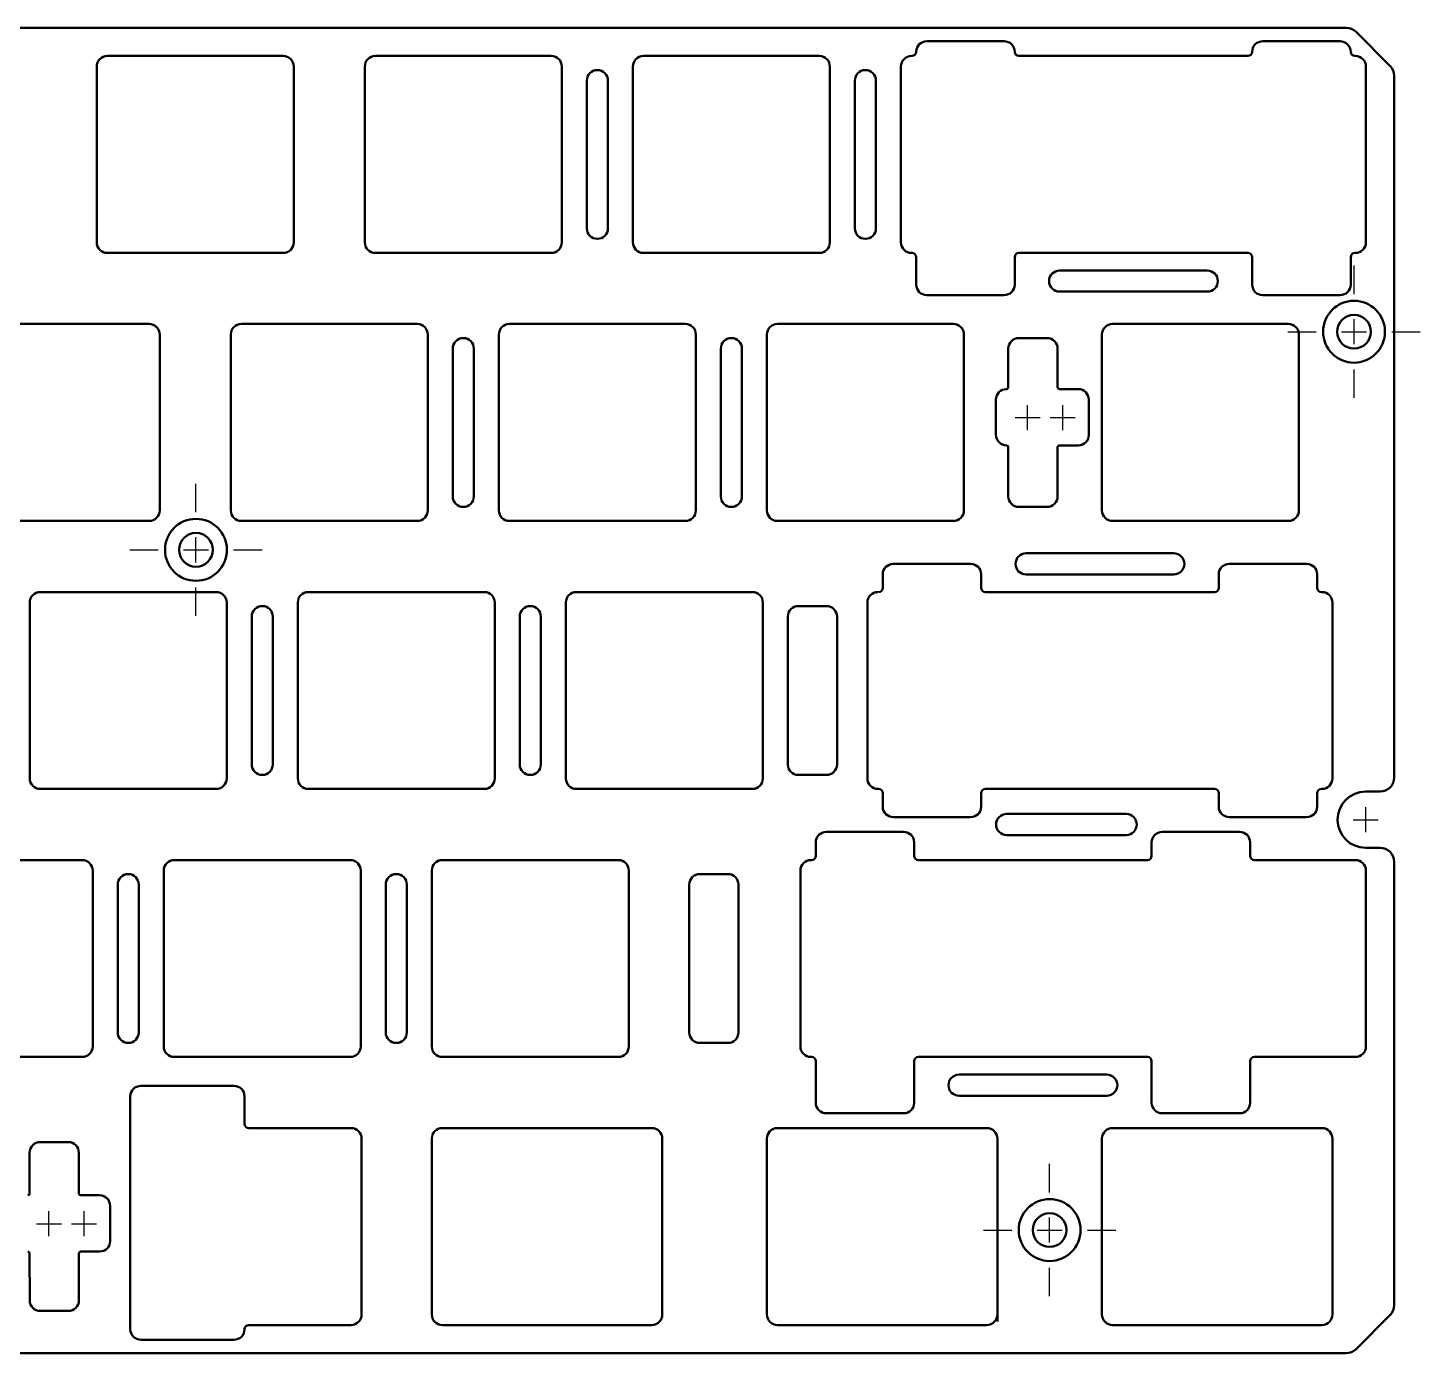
# Model space of a CAD drawing. Header units: millimetres. Extents: x 85 to 372, y 17 to 220.
# Drawn here: x 273.5 to 372.4, y 125.9 to 220.1 of the extents above; entities that cross this region are included whole.
import ezdxf

# ---------------------------------------------------------------- set-up
doc = ezdxf.new("R2010")
doc.units = ezdxf.units.MM
doc.header["$LTSCALE"] = 0.75
doc.linetypes.add('CENTER2', pattern=[28.575, 19.05, -3.175, 3.175, -3.175])
doc.layers.add('Smart Centers', color=7, linetype='CENTER2', lineweight=25)
doc.layers.add('Visible', color=7, linetype='Continuous', lineweight=50)

# ---------------------------------------------------------------- blocks, each defined once
blk = doc.blocks.new('*U7')
at = {"layer": 'Smart Centers', "color": 0, "ltscale": 0.75, "transparency": 16777216}
for p, q in [((0, 2.679), (0, 4.7)), ((-4.7, 0), (-2.679, 0)), ((2.679, 0), (4.7, 0)), ((0, -4.7), (0, -2.679))]:
    blk.add_line(p, q, dxfattribs=at)
at = {"layer": 'Smart Centers', "color": 0, "linetype": 'Continuous', "ltscale": 0.75, "transparency": 16777216}
for p, q in [((-0.893, 0), (0.893, 0)), ((0, -0.893), (0, 0.893))]:
    blk.add_line(p, q, dxfattribs=at)
blk = doc.blocks.new('*U8')
at = {"layer": 'Smart Centers', "color": 0, "ltscale": 0.75, "transparency": 16777216}
for p, q in [((0, 2.679), (0, 4.7)), ((-4.7, 0), (-2.679, 0)), ((2.679, 0), (4.7, 0)), ((0, -4.7), (0, -2.679))]:
    blk.add_line(p, q, dxfattribs=at)
at = {"layer": 'Smart Centers', "color": 0, "linetype": 'Continuous', "ltscale": 0.75, "transparency": 16777216}
for p, q in [((-0.893, 0), (0.893, 0)), ((0, -0.893), (0, 0.893))]:
    blk.add_line(p, q, dxfattribs=at)
blk = doc.blocks.new('*U9')
at = {"layer": 'Smart Centers', "color": 0, "ltscale": 0.75, "transparency": 16777216}
for p, q in [((0, 2.679), (0, 4.7)), ((-4.7, 0), (-2.679, 0)), ((2.679, 0), (4.7, 0)), ((0, -4.7), (0, -2.679))]:
    blk.add_line(p, q, dxfattribs=at)
at = {"layer": 'Smart Centers', "color": 0, "linetype": 'Continuous', "ltscale": 0.75, "transparency": 16777216}
for p, q in [((-0.893, 0), (0.893, 0)), ((0, -0.893), (0, 0.893))]:
    blk.add_line(p, q, dxfattribs=at)
blk = doc.blocks.new('*U20')
at = {"layer": 'Smart Centers', "color": 0, "linetype": 'Continuous', "ltscale": 0.75, "transparency": 16777216}
for p, q in [((-0.893, 0), (0.893, 0)), ((0, -0.893), (0, 0.893))]:
    blk.add_line(p, q, dxfattribs=at)
blk = doc.blocks.new('*U21')
at = {"layer": 'Smart Centers', "color": 0, "linetype": 'Continuous', "ltscale": 0.75, "transparency": 16777216}
for p, q in [((-0.893, 0), (0.893, 0)), ((0, -0.893), (0, 0.893))]:
    blk.add_line(p, q, dxfattribs=at)
blk = doc.blocks.new('*U22')
at = {"layer": 'Smart Centers', "color": 0, "linetype": 'Continuous', "ltscale": 0.75, "transparency": 16777216}
for p, q in [((-0.893, 0), (0.893, 0)), ((0, -0.893), (0, 0.893))]:
    blk.add_line(p, q, dxfattribs=at)
blk = doc.blocks.new('*U23')
at = {"layer": 'Smart Centers', "color": 0, "linetype": 'Continuous', "ltscale": 0.75, "transparency": 16777216}
for p, q in [((-0.893, 0), (0.893, 0)), ((0, -0.893), (0, 0.893))]:
    blk.add_line(p, q, dxfattribs=at)
blk = doc.blocks.new('*U25')
at = {"layer": 'Smart Centers', "color": 0, "linetype": 'Continuous', "ltscale": 0.75, "transparency": 16777216}
for p, q in [((-0.893, 0), (0.893, 0)), ((0, -0.893), (0, 0.893))]:
    blk.add_line(p, q, dxfattribs=at)

msp = doc.modelspace()

# ---------------------------------------------------------------- linework, layer by layer
at = {"layer": 'Visible'}
for p, q in [((367.156, 220.071, 0.75), (89.285, 220.071, 0.75)), ((370.278, 217.364, 0.75), (367.863, 219.778, 0.75)), ((337.357, 219.12, 0.75), (342.857, 219.121, 0.75)), ((361.234, 219.121, 0.75), (366.734, 219.118, 0.75)), ((279.121, 218.071, 0.75), (291.621, 218.071, 0.75)), ((298.171, 218.071, 0.75), (310.671, 218.071, 0.75)), ((317.221, 218.071, 0.75), (329.721, 218.071, 0.75)), ((336.271, 218.071, 0.75), (336.308, 218.071, 0.75)), ((343.908, 218.071, 0.75), (360.184, 218.071, 0.75)), ((367.784, 218.071, 0.75), (367.821, 218.071, 0.75)), ((278.371, 204.821, 0.75), (278.371, 217.321, 0.75)), ((292.371, 217.321, 0.75), (292.371, 204.821, 0.75)), ((297.421, 204.821, 0.75), (297.421, 217.321, 0.75)), ((311.421, 217.321, 0.75), (311.421, 204.821, 0.75)), ((316.471, 204.821, 0.75), (316.471, 217.321, 0.75)), ((330.471, 217.321, 0.75), (330.471, 204.821, 0.75)), ((335.521, 204.821, 0.75), (335.521, 217.321, 0.75)), ((368.571, 217.321, 0.75), (368.571, 204.821, 0.75)), ((313.196, 205.821, 0.75), (313.196, 216.321, 0.75)), ((314.696, 216.321, 0.75), (314.696, 205.821, 0.75)), ((332.246, 205.821, 0.75), (332.246, 216.321, 0.75)), ((333.746, 216.321, 0.75), (333.746, 205.821, 0.75)), ((370.571, 166.789, 0.75), (370.571, 216.657, 0.75)), ((291.621, 204.071, 0.75), (279.121, 204.071, 0.75)), ((310.671, 204.071, 0.75), (298.171, 204.071, 0.75)), ((329.721, 204.071, 0.75), (317.221, 204.071, 0.75)), ((336.308, 204.071, 0.75), (336.271, 204.071, 0.75)), ((360.184, 204.071, 0.75), (343.908, 204.071, 0.75)), ((367.821, 204.071, 0.75), (367.784, 204.071, 0.75)), ((336.608, 201.821, 0.75), (336.608, 203.771, 0.75)), ((343.608, 203.771, 0.75), (343.608, 201.821, 0.75)), ((360.484, 201.821, 0.75), (360.484, 203.771, 0.75)), ((367.484, 203.771, 0.75), (367.484, 201.821, 0.75)), ((346.796, 202.821, 0.75), (357.296, 202.821, 0.75)), ((342.858, 201.071, 0.75), (337.358, 201.071, 0.75)), ((357.296, 201.321, 0.75), (346.796, 201.321, 0.75)), ((366.734, 201.071, 0.75), (361.234, 201.071, 0.75)), ((269.596, 199.021, 0.75), (282.096, 199.021, 0.75)), ((288.646, 199.021, 0.75), (301.146, 199.021, 0.75)), ((307.696, 199.021, 0.75), (320.196, 199.021, 0.75)), ((326.746, 199.021, 0.75), (339.246, 199.021, 0.75)), ((350.557, 199.021, 0.75), (363.057, 199.021, 0.75)), ((282.846, 198.271, 0.75), (282.846, 185.771, 0.75)), ((287.896, 185.771, 0.75), (287.896, 198.271, 0.75)), ((301.896, 198.271, 0.75), (301.896, 185.771, 0.75)), ((306.946, 185.771, 0.75), (306.946, 198.271, 0.75)), ((320.946, 198.271, 0.75), (320.946, 185.771, 0.75)), ((325.996, 185.771, 0.75), (325.996, 198.271, 0.75)), ((339.996, 198.271, 0.75), (339.996, 185.771, 0.75)), ((343.902, 198.021, 0.75), (345.902, 198.021, 0.75)), ((349.807, 185.771, 0.75), (349.807, 198.271, 0.75)), ((363.807, 198.271, 0.75), (363.807, 185.771, 0.75)), ((303.671, 186.771, 0.75), (303.671, 197.271, 0.75)), ((305.171, 197.271, 0.75), (305.171, 186.771, 0.75)), ((322.721, 186.771, 0.75), (322.721, 197.271, 0.75)), ((324.221, 197.271, 0.75), (324.221, 186.771, 0.75)), ((343.152, 197.271, 0.75), (343.148, 194.518, 0.75)), ((346.652, 197.271, 0.75), (346.652, 194.524, 0.75)), ((348.122, 194.395, 0.75), (346.78, 194.395, 0.75)), ((342.273, 191.141, 0.75), (342.269, 193.64, 0.75)), ((348.872, 193.645, 0.75), (348.876, 191.146, 0.75)), ((343.152, 186.771, 0.75), (343.152, 190.263, 0.75)), ((346.653, 190.263, 0.75), (346.652, 186.771, 0.75)), ((348.126, 190.396, 0.75), (346.781, 190.391, 0.75)), ((345.902, 186.021, 0.75), (343.902, 186.021, 0.75)), ((282.096, 185.021, 0.75), (269.596, 185.021, 0.75)), ((301.146, 185.021, 0.75), (288.646, 185.021, 0.75)), ((320.196, 185.021, 0.75), (307.696, 185.021, 0.75)), ((339.246, 185.021, 0.75), (326.746, 185.021, 0.75)), ((363.057, 185.021, 0.75), (350.557, 185.021, 0.75)), ((344.414, 182.721, 0.75), (354.914, 182.721, 0.75)), ((334.226, 180.271, 0.75), (334.226, 181.221, 0.75)), ((334.976, 181.971, 0.75), (340.476, 181.971, 0.75)), ((341.226, 181.221, 0.75), (341.226, 180.271, 0.75)), ((354.914, 181.221, 0.75), (344.414, 181.221, 0.75)), ((358.102, 181.221, 0.75), (358.102, 180.271, 0.75)), ((364.352, 181.971, 0.75), (358.852, 181.971, 0.75)), ((365.102, 180.271, 0.75), (365.102, 181.221, 0.75)), ((273.608, 166.721, 0.75), (273.608, 179.221, 0.75)), ((274.358, 179.971, 0.75), (286.858, 179.971, 0.75)), ((287.608, 179.221, 0.75), (287.608, 166.721, 0.75)), ((292.658, 166.721, 0.75), (292.658, 179.221, 0.75)), ((293.408, 179.971, 0.75), (305.908, 179.971, 0.75)), ((306.658, 179.221, 0.75), (306.658, 166.721, 0.75)), ((311.708, 166.721, 0.75), (311.708, 179.221, 0.75)), ((312.458, 179.971, 0.75), (324.958, 179.971, 0.75)), ((325.708, 179.221, 0.75), (325.708, 166.721, 0.75)), ((333.139, 166.721, 0.75), (333.139, 179.221, 0.75)), ((341.526, 179.971, 0.75), (357.802, 179.971, 0.75)), ((365.402, 179.971, 0.75), (365.439, 179.971, 0.75)), ((366.189, 179.221, 0.75), (366.189, 166.721, 0.75)), ((289.383, 167.721, 0.75), (289.383, 178.221, 0.75)), ((290.883, 178.221, 0.75), (290.883, 167.721, 0.75)), ((308.433, 167.721, 0.75), (308.433, 178.221, 0.75)), ((309.933, 178.221, 0.75), (309.933, 167.721, 0.75)), ((327.483, 178.221, 0.75), (327.483, 167.721, 0.75)), ((328.233, 178.971, 0.75), (330.233, 178.971, 0.75)), ((330.983, 178.221, 0.75), (330.983, 167.721, 0.75)), ((330.233, 166.971, 0.75), (328.233, 166.971, 0.75)), ((286.858, 165.971, 0.75), (274.358, 165.971, 0.75)), ((305.908, 165.971, 0.75), (293.408, 165.971, 0.75)), ((324.958, 165.971, 0.75), (312.458, 165.971, 0.75)), ((333.926, 165.971, 0.75), (333.889, 165.971, 0.75)), ((334.226, 164.721, 0.75), (334.226, 165.671, 0.75)), ((341.226, 165.671, 0.75), (341.226, 164.721, 0.75)), ((357.802, 165.971, 0.75), (341.526, 165.971, 0.75)), ((358.102, 165.671, 0.75), (358.102, 164.721, 0.75)), ((365.102, 164.721, 0.75), (365.102, 165.671, 0.75)), ((368.549, 165.789, 0.75), (369.571, 165.789, 0.75)), ((340.476, 163.971, 0.75), (334.976, 163.971, 0.75)), ((343.033, 164.196, 0.75), (351.533, 164.196, 0.75)), ((358.852, 163.971, 0.75), (364.352, 163.971, 0.75)), ((330.214, 162.921, 0.75), (335.714, 162.921, 0.75)), ((351.533, 162.696, 0.75), (343.033, 162.696, 0.75)), ((354.09, 162.921, 0.75), (359.59, 162.921, 0.75)), ((329.464, 161.221, 0.75), (329.464, 162.171, 0.75)), ((336.464, 162.171, 0.75), (336.464, 161.221, 0.75)), ((353.34, 161.221, 0.75), (353.34, 162.171, 0.75)), ((360.34, 162.171, 0.75), (360.34, 161.221, 0.75)), ((369.571, 161.789, 0.75), (368.549, 161.789, 0.75)), ((264.833, 160.921, 0.75), (277.333, 160.921, 0.75)), ((283.883, 160.921, 0.75), (296.383, 160.921, 0.75)), ((302.933, 160.921, 0.75), (315.433, 160.921, 0.75)), ((329.127, 160.921, 0.75), (329.164, 160.921, 0.75)), ((336.764, 160.921, 0.75), (353.04, 160.921, 0.75)), ((360.64, 160.921, 0.75), (367.821, 160.921, 0.75)), ((370.571, 129.285, 0.75), (370.571, 160.789, 0.75)), ((278.083, 160.171, 0.75), (278.083, 147.671, 0.75)), ((283.133, 147.671, 0.75), (283.133, 160.171, 0.75)), ((297.133, 160.171, 0.75), (297.133, 147.671, 0.75)), ((302.183, 147.671, 0.75), (302.183, 160.171, 0.75)), ((316.183, 160.171, 0.75), (316.183, 147.671, 0.75)), ((321.227, 159.921, 0.75), (323.227, 159.921, 0.75)), ((328.377, 147.671, 0.75), (328.377, 160.171, 0.75)), ((368.571, 160.171, 0.75), (368.571, 147.671, 0.75)), ((279.858, 148.671, 0.75), (279.858, 159.171, 0.75)), ((281.358, 159.171, 0.75), (281.358, 148.671, 0.75)), ((298.908, 148.671, 0.75), (298.908, 159.171, 0.75)), ((300.408, 159.171, 0.75), (300.408, 148.671, 0.75)), ((320.477, 148.671, 0.75), (320.477, 159.171, 0.75)), ((323.977, 159.171, 0.75), (323.977, 148.671, 0.75)), ((323.227, 147.921, 0.75), (321.227, 147.921, 0.75)), ((277.333, 146.921, 0.75), (264.833, 146.921, 0.75)), ((296.383, 146.921, 0.75), (283.883, 146.921, 0.75)), ((315.433, 146.921, 0.75), (302.933, 146.921, 0.75)), ((329.164, 146.921, 0.75), (329.127, 146.921, 0.75)), ((329.464, 143.671, 0.75), (329.464, 146.621, 0.75)), ((336.464, 146.621, 0.75), (336.464, 143.671, 0.75)), ((353.04, 146.921, 0.75), (336.764, 146.921, 0.75)), ((353.34, 143.671, 0.75), (353.34, 146.621, 0.75)), ((360.34, 146.621, 0.75), (360.34, 143.671, 0.75)), ((367.821, 146.921, 0.75), (360.64, 146.921, 0.75)), ((339.652, 145.671, 0.75), (350.152, 145.671, 0.75)), ((281.502, 144.871, 0.75), (288.121, 144.871, 0.75)), ((338.902, 144.916, 0.75), (338.902, 144.921, 0.75)), ((350.902, 144.921, 0.75), (350.902, 144.92, 0.75)), ((280.752, 127.572, 0.75), (280.752, 144.121, 0.75)), ((288.871, 144.121, 0.75), (288.871, 142.171, 0.75)), ((350.152, 144.17, 0.75), (339.652, 144.166, 0.75)), ((335.714, 142.921, 0.75), (330.214, 142.921, 0.75)), ((359.59, 142.921, 0.75), (354.09, 142.921, 0.75)), ((289.171, 141.871, 0.75), (294.252, 141.871, 0.75)), ((294.252, 141.871, 0.75), (296.446, 141.871, 0.75)), ((302.933, 141.871, 0.75), (317.814, 141.871, 0.75)), ((326.746, 141.871, 0.75), (341.627, 141.871, 0.75)), ((350.558, 141.871, 0.75), (365.439, 141.871, 0.75)), ((274.348, 140.871, 0.75), (276.348, 140.871, 0.75)), ((297.196, 141.121, 0.75), (297.196, 128.621, 0.75)), ((302.183, 128.621, 0.75), (302.183, 141.121, 0.75)), ((318.564, 141.121, 0.75), (318.564, 128.621, 0.75)), ((325.996, 128.621, 0.75), (325.996, 141.121, 0.75)), ((342.377, 141.121, 0.75), (342.377, 128.121, 0.75)), ((349.808, 128.621, 0.75), (349.808, 141.121, 0.75)), ((366.189, 141.121, 0.75), (366.189, 128.621, 0.75)), ((273.598, 137.218, 0.75), (273.598, 140.121, 0.75)), ((277.102, 137.224, 0.75), (277.098, 140.121, 0.75)), ((278.572, 137.095, 0.75), (277.23, 137.095, 0.75)), ((279.322, 136.345, 0.75), (279.326, 133.846, 0.75)), ((273.603, 129.621, 0.75), (273.602, 132.963, 0.75)), ((277.103, 132.963, 0.75), (277.103, 129.621, 0.75)), ((278.576, 133.096, 0.75), (277.231, 133.091, 0.75)), ((276.353, 128.871, 0.75), (274.353, 128.871, 0.75)), ((296.446, 127.871, 0.75), (289.171, 127.871, 0.75)), ((317.814, 127.871, 0.75), (302.933, 127.871, 0.75)), ((341.627, 127.871, 0.75), (326.746, 127.871, 0.75)), ((365.439, 127.871, 0.75), (350.558, 127.871, 0.75)), ((367.863, 126.164, 0.75), (370.278, 128.578, 0.75)), ((288.12, 126.821, 0.75), (281.502, 126.822, 0.75)), ((367.156, 125.871, 0.75), (89.285, 125.871, 0.75))]:
    msp.add_line(p, q, dxfattribs=at)
at = {"layer": 'Visible', "extrusion": (0, 0, -1)}
for centre, radius in [((-367.721, 198.47, -0.75), 2.2), ((-367.721, 198.47, -0.75), 1.2), ((-285.421, 182.97, -0.75), 2.2), ((-285.421, 182.97, -0.75), 1.2), ((-346.091, 134.62, -0.75), 2.2), ((-346.091, 134.62, -0.75), 1.2)]:
    msp.add_circle(centre, radius, dxfattribs=at)
for centre, radius, start, end in [((-367.156, 219.071, -0.75), 1, 90, 135), ((-336.308, 218.371, -0.75), 0.3, 180, 270), ((-343.908, 218.371, -0.75), 0.3, 270, 0), ((-360.184, 218.371, -0.75), 0.3, 180, 270), ((-367.784, 218.371, -0.75), 0.3, 270, 0), ((-369.571, 216.657, -0.75), 1, 135, 180), ((-336.308, 203.771, -0.75), 0.3, 90, 180), ((-343.908, 203.771, -0.75), 0.3, 0, 90), ((-360.184, 203.771, -0.75), 0.3, 90, 180), ((-367.784, 203.771, -0.75), 0.3, 0, 90), ((-346.796, 202.071, -0.75), 0.75, 270, 90), ((-357.296, 202.071, -0.75), 0.75, 90, 270), ((-344.414, 181.971, -0.75), 0.75, 270, 90), ((-354.914, 181.971, -0.75), 0.75, 90, 270), ((-333.926, 180.271, -0.75), 0.3, 180, 270), ((-341.526, 180.271, -0.75), 0.3, 270, 0), ((-357.802, 180.271, -0.75), 0.3, 180, 270), ((-365.402, 180.271, -0.75), 0.3, 270, 0), ((-369.571, 166.789, -0.75), 1, 180, 270), ((-333.926, 165.671, -0.75), 0.3, 90, 180), ((-341.526, 165.671, -0.75), 0.3, 0, 90), ((-357.802, 165.671, -0.75), 0.3, 90, 180), ((-365.402, 165.671, -0.75), 0.3, 0, 90), ((-368.549, 163.789, -0.75), 2, 270, 90), ((-369.571, 160.789, -0.75), 1, 90, 180), ((-329.164, 161.221, -0.75), 0.3, 180, 270), ((-336.764, 161.221, -0.75), 0.3, 270, 0), ((-353.04, 161.221, -0.75), 0.3, 180, 270), ((-360.64, 161.221, -0.75), 0.3, 270, 0), ((-329.164, 146.621, -0.75), 0.3, 90, 180), ((-336.764, 146.621, -0.75), 0.3, 0, 90), ((-353.04, 146.621, -0.75), 0.3, 90, 180), ((-360.64, 146.621, -0.75), 0.3, 0, 90), ((-289.171, 142.171, -0.75), 0.3, 270, 0), ((-369.571, 129.285, -0.75), 1, 180, 225), ((-367.156, 126.871, -0.75), 1, 225, 270)]:
    msp.add_arc(centre, radius, start, end, dxfattribs=at)
at = {"layer": 'Visible'}
for centre, radius, start, end in [((337.358, 218.37, 0.75), 0.75, 90.01117, 180), ((342.858, 218.371, 0.75), 0.75, 0, 90.01117), ((361.234, 218.371, 0.75), 0.75, 89.97514, 180), ((366.734, 218.368, 0.75), 0.75, 0, 89.97514), ((279.121, 217.321, 0.75), 0.75, 90, 180), ((291.621, 217.321, 0.75), 0.75, 0, 90), ((298.171, 217.321, 0.75), 0.75, 90, 180), ((310.671, 217.321, 0.75), 0.75, 0, 90), ((317.221, 217.321, 0.75), 0.75, 90, 180), ((329.721, 217.321, 0.75), 0.75, 0, 90), ((336.271, 217.321, 0.75), 0.75, 90, 180), ((367.821, 217.321, 0.75), 0.75, 0, 90), ((313.946, 216.321, 0.75), 0.75, 0, 180), ((332.996, 216.321, 0.75), 0.75, 0, 180), ((313.946, 205.821, 0.75), 0.75, 180, 0), ((332.996, 205.821, 0.75), 0.75, 180, 0), ((279.121, 204.821, 0.75), 0.75, 180, 270), ((291.621, 204.821, 0.75), 0.75, 270, 0), ((298.171, 204.821, 0.75), 0.75, 180, 270), ((310.671, 204.821, 0.75), 0.75, 270, 0), ((317.221, 204.821, 0.75), 0.75, 180, 270), ((329.721, 204.821, 0.75), 0.75, 270, 0), ((336.271, 204.821, 0.75), 0.75, 180, 270), ((367.821, 204.821, 0.75), 0.75, 270, 0), ((337.358, 201.821, 0.75), 0.75, 180, 270), ((342.858, 201.821, 0.75), 0.75, 270, 0), ((361.234, 201.821, 0.75), 0.75, 180, 270), ((366.734, 201.821, 0.75), 0.75, 270, 0), ((282.096, 198.271, 0.75), 0.75, 0, 90), ((288.646, 198.271, 0.75), 0.75, 90, 180), ((301.146, 198.271, 0.75), 0.75, 0, 90), ((307.696, 198.271, 0.75), 0.75, 90, 180), ((320.196, 198.271, 0.75), 0.75, 0, 90), ((326.746, 198.271, 0.75), 0.75, 90, 180), ((339.246, 198.271, 0.75), 0.75, 0, 90), ((350.557, 198.271, 0.75), 0.75, 90, 180), ((363.057, 198.271, 0.75), 0.75, 0, 90), ((304.421, 197.271, 0.75), 0.75, 0, 180), ((323.471, 197.271, 0.75), 0.75, 0, 180), ((343.902, 197.271, 0.75), 0.75, 90, 180), ((345.902, 197.271, 0.75), 0.75, 0, 90), ((343.019, 193.64, 0.75), 0.75, 90, 180), ((343.019, 194.518, 0.75), 0.128, 270, 360), ((346.78, 194.524, 0.75), 0.128, 180, 270), ((348.122, 193.645, 0.75), 0.75, 0, 90), ((343.023, 191.141, 0.75), 0.75, 180, 270), ((348.126, 191.146, 0.75), 0.75, 270, 360), ((343.023, 190.263, 0.75), 0.128, 360, 90), ((346.781, 190.263, 0.75), 0.128, 90, 180), ((304.421, 186.771, 0.75), 0.75, 180, 0), ((323.471, 186.771, 0.75), 0.75, 180, 0), ((343.902, 186.771, 0.75), 0.75, 180, 270), ((345.902, 186.771, 0.75), 0.75, 270, 0), ((282.096, 185.771, 0.75), 0.75, 270, 0), ((288.646, 185.771, 0.75), 0.75, 180, 270), ((301.146, 185.771, 0.75), 0.75, 270, 0), ((307.696, 185.771, 0.75), 0.75, 180, 270), ((320.196, 185.771, 0.75), 0.75, 270, 0), ((326.746, 185.771, 0.75), 0.75, 180, 270), ((339.246, 185.771, 0.75), 0.75, 270, 0), ((350.557, 185.771, 0.75), 0.75, 180, 270), ((363.057, 185.771, 0.75), 0.75, 270, 0), ((334.976, 181.221, 0.75), 0.75, 90, 180), ((340.476, 181.221, 0.75), 0.75, 0, 90), ((358.852, 181.221, 0.75), 0.75, 90, 180), ((364.352, 181.221, 0.75), 0.75, 0, 90), ((274.358, 179.221, 0.75), 0.75, 90, 180), ((286.858, 179.221, 0.75), 0.75, 0, 90), ((293.408, 179.221, 0.75), 0.75, 90, 180), ((305.908, 179.221, 0.75), 0.75, 0, 90), ((312.458, 179.221, 0.75), 0.75, 90, 180), ((324.958, 179.221, 0.75), 0.75, 0, 90), ((333.889, 179.221, 0.75), 0.75, 90, 180), ((365.439, 179.221, 0.75), 0.75, 0, 90), ((290.133, 178.221, 0.75), 0.75, 0, 180), ((309.183, 178.221, 0.75), 0.75, 0, 180), ((328.233, 178.221, 0.75), 0.75, 90, 180), ((330.233, 178.221, 0.75), 0.75, 0, 90), ((290.133, 167.721, 0.75), 0.75, 180, 0), ((309.183, 167.721, 0.75), 0.75, 180, 0), ((328.233, 167.721, 0.75), 0.75, 180, 270), ((330.233, 167.721, 0.75), 0.75, 270, 0), ((274.358, 166.721, 0.75), 0.75, 180, 270), ((286.858, 166.721, 0.75), 0.75, 270, 0), ((293.408, 166.721, 0.75), 0.75, 180, 270), ((305.908, 166.721, 0.75), 0.75, 270, 0), ((312.458, 166.721, 0.75), 0.75, 180, 270), ((324.958, 166.721, 0.75), 0.75, 270, 0), ((333.889, 166.721, 0.75), 0.75, 180, 270), ((365.439, 166.721, 0.75), 0.75, 270, 0), ((334.976, 164.721, 0.75), 0.75, 180, 270), ((340.476, 164.721, 0.75), 0.75, 270, 0), ((358.852, 164.721, 0.75), 0.75, 180, 270), ((364.352, 164.721, 0.75), 0.75, 270, 0), ((343.033, 163.446, 0.75), 0.75, 90, 270), ((351.533, 163.446, 0.75), 0.75, 270, 90), ((330.214, 162.171, 0.75), 0.75, 90, 180), ((335.714, 162.171, 0.75), 0.75, 0, 90), ((354.09, 162.171, 0.75), 0.75, 90, 180), ((359.59, 162.171, 0.75), 0.75, 0, 90), ((277.333, 160.171, 0.75), 0.75, 0, 90), ((283.883, 160.171, 0.75), 0.75, 90, 180), ((296.383, 160.171, 0.75), 0.75, 0, 90), ((302.933, 160.171, 0.75), 0.75, 90, 180), ((315.433, 160.171, 0.75), 0.75, 0, 90), ((329.127, 160.171, 0.75), 0.75, 90, 180), ((367.821, 160.171, 0.75), 0.75, 0, 90), ((280.608, 159.171, 0.75), 0.75, 0, 180), ((299.658, 159.171, 0.75), 0.75, 0, 180), ((321.227, 159.171, 0.75), 0.75, 90, 180), ((323.227, 159.171, 0.75), 0.75, 0, 90), ((280.608, 148.671, 0.75), 0.75, 180, 0), ((299.658, 148.671, 0.75), 0.75, 180, 0), ((321.227, 148.671, 0.75), 0.75, 180, 270), ((323.227, 148.671, 0.75), 0.75, 270, 0), ((277.333, 147.671, 0.75), 0.75, 270, 0), ((283.883, 147.671, 0.75), 0.75, 180, 270), ((296.383, 147.671, 0.75), 0.75, 270, 0), ((302.933, 147.671, 0.75), 0.75, 180, 270), ((315.433, 147.671, 0.75), 0.75, 270, 0), ((329.127, 147.671, 0.75), 0.75, 180, 270), ((367.821, 147.671, 0.75), 0.75, 270, 0), ((339.652, 144.921, 0.75), 0.75, 90, 180.00001), ((350.152, 144.921, 0.75), 0.75, 360, 90), ((281.502, 144.121, 0.75), 0.75, 90, 180), ((288.121, 144.121, 0.75), 0.75, 0, 90), ((339.652, 144.916, 0.75), 0.75, 180.00001, 270.02378), ((350.152, 144.92, 0.75), 0.75, 270.02378, 360), ((330.214, 143.671, 0.75), 0.75, 180, 270), ((335.714, 143.671, 0.75), 0.75, 270, 0), ((354.09, 143.671, 0.75), 0.75, 180, 270), ((359.59, 143.671, 0.75), 0.75, 270, 0), ((296.446, 141.121, 0.75), 0.75, 0, 90), ((302.933, 141.121, 0.75), 0.75, 90, 180), ((317.814, 141.121, 0.75), 0.75, 0, 90), ((326.746, 141.121, 0.75), 0.75, 90, 180), ((341.627, 141.121, 0.75), 0.75, 0, 90), ((350.558, 141.121, 0.75), 0.75, 90, 180), ((365.439, 141.121, 0.75), 0.75, 0, 90), ((274.348, 140.121, 0.75), 0.75, 90, 180), ((276.348, 140.121, 0.75), 0.75, 0, 90), ((273.469, 137.218, 0.75), 0.128, 270, 360), ((277.23, 137.224, 0.75), 0.128, 180, 270), ((278.572, 136.345, 0.75), 0.75, 0, 90), ((278.576, 133.846, 0.75), 0.75, 270, 360), ((273.473, 132.963, 0.75), 0.128, 360, 90), ((277.231, 132.963, 0.75), 0.128, 90, 180), ((274.353, 129.621, 0.75), 0.75, 180, 270), ((276.353, 129.621, 0.75), 0.75, 270, 0), ((289.171, 127.571, 0.75), 0.3, 90, 180), ((296.446, 128.621, 0.75), 0.75, 270, 0), ((302.933, 128.621, 0.75), 0.75, 180, 270), ((317.814, 128.621, 0.75), 0.75, 270, 0), ((326.746, 128.621, 0.75), 0.75, 180, 270), ((341.627, 128.621, 0.75), 0.75, 270, 0), ((350.558, 128.621, 0.75), 0.75, 180, 270), ((365.439, 128.621, 0.75), 0.75, 270, 0), ((281.502, 127.572, 0.75), 0.75, 180, 269.98646), ((288.121, 127.571, 0.75), 0.75, 269.98646, 0)]:
    msp.add_arc(centre, radius, start, end, dxfattribs=at)

# ---------------------------------------------------------------- block references
at = {"layer": 'Smart Centers', "ltscale": 0.75}
for name, p in [('*U8', (367.721, 198.47, 0.75)), ('*U22', (344.521, 192.37, 0.75)), ('*U23', (347.021, 192.37, 0.75)), ('*U9', (285.421, 182.97, 0.75)), ('*U25', (368.549, 163.789, 0.75)), ('*U7', (346.091, 134.62, 0.75)), ('*U20', (274.971, 135.07, 0.75)), ('*U21', (277.471, 135.07, 0.75))]:
    msp.add_blockref(name, p, dxfattribs=at)

doc.saveas('drawing.dxf')
